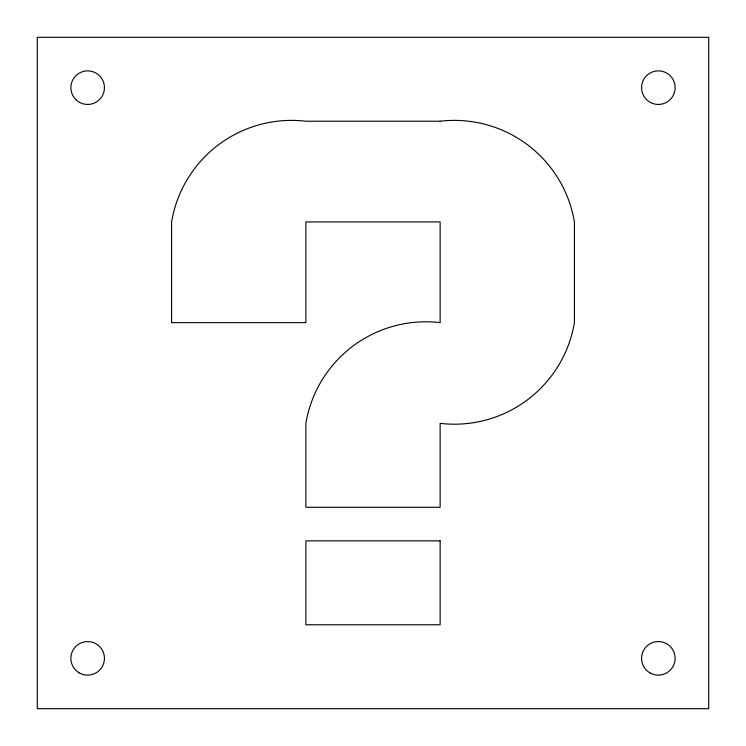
<?xml version="1.0" encoding="UTF-8"?>
<svg xmlns="http://www.w3.org/2000/svg" width="746" height="746" viewBox="0 0 746 746"><rect width="100%" height="100%" fill="white"/><g stroke="black" fill="none" stroke-linecap="round" stroke-linejoin="round"><path stroke-width="1.12" d="M708.7 37.3L37.3 37.3L37.3 708.7L708.7 708.7L708.7 37.3M440.14 121.225L305.86 121.225A121.691 121.691 0 0 0 171.58 221.935L171.58 322.645L305.86 322.645L305.86 221.935L440.14 221.935L440.14 322.645A121.691 121.691 0 0 0 305.86 423.355L305.86 507.28L440.14 507.28L440.14 423.355A121.691 121.691 0 0 0 574.42 322.645L574.42 221.935A121.691 121.691 0 0 0 440.14 121.225M440.14 540.85L305.86 540.85L305.86 624.775L440.14 624.775L440.14 540.85M75.784 99.526A16.785 16.785 0 0 0 103.871 92A16.785 16.785 0 0 0 83.31 71.439A16.785 16.785 0 0 0 75.784 99.526M646.474 99.526A16.785 16.785 0 0 0 674.561 92A16.785 16.785 0 0 0 654 71.439A16.785 16.785 0 0 0 646.474 99.526M79.263 672.883A16.785 16.785 0 0 0 104.44 658.345A16.785 16.785 0 0 0 79.263 643.807A16.785 16.785 0 0 0 79.263 672.883M649.952 672.883A16.785 16.785 0 0 0 675.13 658.345A16.785 16.785 0 0 0 649.952 643.807A16.785 16.785 0 0 0 649.952 672.883"/></g></svg>
